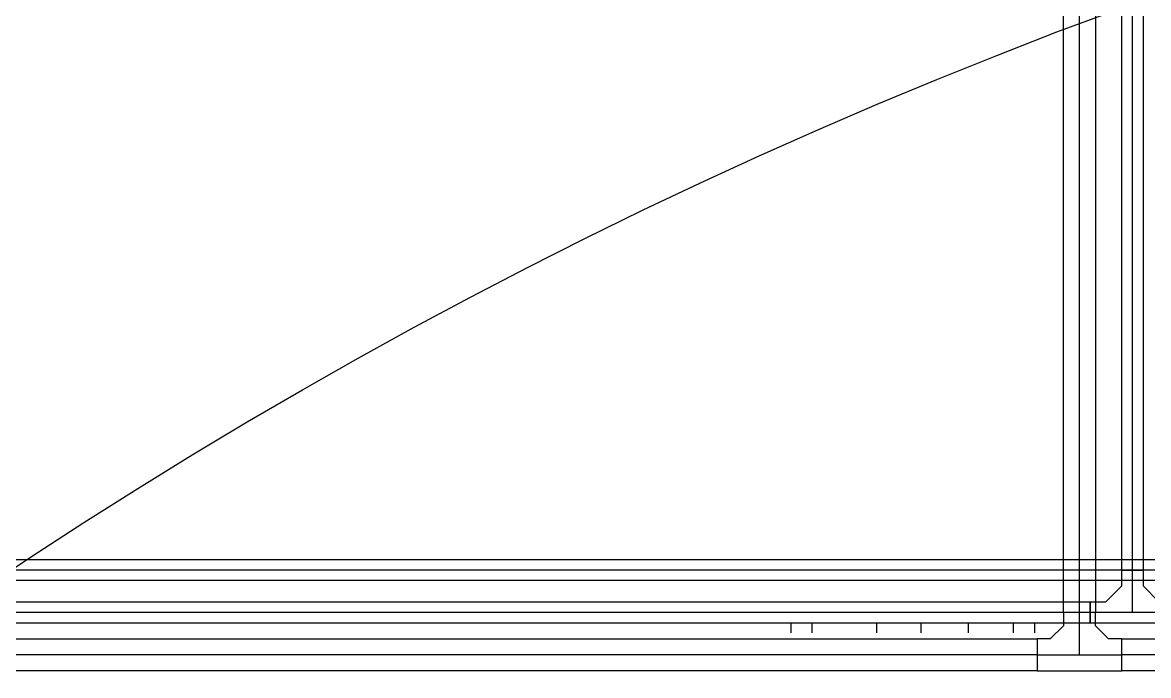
# Model space of a CAD drawing. Extents: x 0 to 3879896, y -114000 to 391286.
# Drawn here: x 2107666 to 2118295, y 268475 to 274638 of the extents above; entities that cross this region are included whole.
import ezdxf

# ---------------------------------------------------------------- set-up
doc = ezdxf.new("R2010")
doc.units = 0
doc.header["$LTSCALE"] = 1000
doc.header["$MEASUREMENT"] = 0
for name, color, linetype in [('CABLETRAY_DOTE', 5, 'CONTINUOUS'), ('CABLETRAY_WEAK', 6, 'CONTINUOUS'), ('T-I-CHANNELS', 2, 'CONTINUOUS'), ('T-METER DATA', 150, 'C_LINE'), ('T-R-INTEGRATE', 1, 'CONTINUOUS'), ('T-铁塔', 3, 'CONTINUOUS')]:
    doc.layers.add(name, color=color, linetype=linetype)
doc.styles.get("Standard").update_dxf_attribs({"font": 'GBENOR', "bigfont": 'GBCBIG'})
doc.linetypes.add('C_LINE', pattern='A,25.7,-2.08,["C",Standard,S=2.54,R=0,X=-0.54,Y=-1.27],-2.35', length=30.13)

msp = doc.modelspace()

# ---------------------------------------------------------------- linework, layer by layer
at = {"layer": 'CABLETRAY_DOTE', "linetype": 'ByBlock'}
for p, q in [((2117643.5, 269070.4, 0), (2117643.5, 291045.6, 0)), ((2118144, 269470.4, 0), (2118144, 291115.4, 0)), ((2117744, 269070.4, 0), (2099788.5, 269070.4, 0)), ((2117643.5, 268670.4, 0), (2117643.5, 269070.4, 0)), ((2117243.5, 268670.4, 0), (2099991.1, 268670.4, 0)), ((2117243.5, 268670.4, 0), (2118043.5, 268670.4, 0)), ((2129528.4, 268670.4, 0), (2118043.5, 268670.4, 0))]:
    msp.add_line(p, q, dxfattribs=at)
at = {"layer": 'CABLETRAY_DOTE'}
for p, q in [((2118362.1, 269470.4, 0), (2099585.9, 269470.4, 0)), ((2118144, 269070.4, 0), (2118144, 269470.4, 0)), ((2118544, 269070.4, 0), (2117744, 269070.4, 0))]:
    msp.add_line(p, q, dxfattribs=at)
at = {"layer": 'CABLETRAY_WEAK', "linetype": 'ByBlock'}
for p, q in [((2118044, 269470.4, 0), (2118044, 291115.4, 0)), ((2118244, 291115.4, 0), (2118244, 269470.4, 0)), ((2118244, 269470.4, 0), (2118044, 269470.4, 0)), ((2099788.5, 269170.4, 0), (2117744, 269170.4, 0)), ((2117744, 269170.4, 0), (2117744, 268970.4, 0)), ((2117744, 268970.4, 0), (2099788.5, 268970.4, 0))]:
    msp.add_line(p, q, dxfattribs=at)
at = {"layer": 'CABLETRAY_WEAK'}
for p, q in [((2118044, 269320.4, 0), (2118044, 269470.4, 0)), ((2118044, 269470.4, 0), (2118244, 269470.4, 0)), ((2118244, 269470.4, 0), (2118244, 269320.4, 0)), ((2117894, 269170.4, 0), (2118044, 269320.4, 0)), ((2118244, 269320.4, 0), (2118394, 269170.4, 0)), ((2117744, 268970.4, 0), (2117744, 269170.4, 0)), ((2117744, 269170.4, 0), (2117894, 269170.4, 0)), ((2118544, 268970.4, 0), (2117744, 268970.4, 0))]:
    msp.add_line(p, q, dxfattribs=at)
at = {"layer": 'T-I-CHANNELS'}
for p, q in [((2099585.9, 269570.4, 0), (2118362.1, 269570.4, 0)), ((2118362.1, 269370.4, 0), (2099585.9, 269370.4, 0))]:
    msp.add_line(p, q, dxfattribs=at)
at = {"layer": 'T-METER DATA', "color": 1, "linetype": 'ByBlock'}
for centre in [(2096786.1, 294399.5), (2135196, 227796.6)]:
    msp.add_circle(centre, 50000, dxfattribs=at)
at = {"layer": 'T-R-INTEGRATE'}
for p, q in [((2114921.3, 268878.7, 0), (2114921.3, 268970.4, 0)), ((2115121.3, 268878.7, 0), (2115121.3, 268970.4, 0)), ((2115730.3, 268878.7, 0), (2115730.3, 268970.4, 0)), ((2116150.4, 268878.7, 0), (2116150.4, 268970.4, 0)), ((2116596.4, 268878.7, 0), (2116596.4, 268970.4, 0)), ((2117021.4, 268878.7, 0), (2117021.4, 268970.4, 0)), ((2117221.4, 268878.7, 0), (2117221.4, 268970.4, 0))]:
    msp.add_line(p, q, dxfattribs=at)
at = {"layer": 'T-铁塔', "linetype": 'ByBlock'}
for p, q in [((2117493.5, 269070.4, 0), (2117493.5, 291045.6, 0)), ((2117793.5, 291045.6, 0), (2117793.5, 269070.4, 0)), ((2117793.5, 269070.4, 0), (2117493.5, 269070.4, 0)), ((2117493.5, 269070.4, 0), (2117493.5, 268945.4, 0)), ((2117793.5, 269070.4, 0), (2117493.5, 269070.4, 0)), ((2117793.5, 268945.4, 0), (2117793.5, 269070.4, 0)), ((2117493.5, 268945.4, 0), (2117368.5, 268820.4, 0)), ((2117918.5, 268820.4, 0), (2117793.5, 268945.4, 0)), ((2099991.1, 268820.4, 0), (2117243.5, 268820.4, 0)), ((2117368.5, 268820.4, 0), (2117243.5, 268820.4, 0)), ((2117243.5, 268820.4, 0), (2117243.5, 268520.4, 0)), ((2117243.5, 268820.4, 0), (2117243.5, 268520.4, 0)), ((2118043.5, 268820.4, 0), (2117918.5, 268820.4, 0)), ((2118043.5, 268520.4, 0), (2118043.5, 268820.4, 0)), ((2118043.5, 268820.4, 0), (2129528.4, 268820.4, 0)), ((2118043.5, 268520.4, 0), (2118043.5, 268820.4, 0)), ((2117243.5, 268520.4, 0), (2099991.1, 268520.4, 0)), ((2117243.5, 268520.4, 0), (2118043.5, 268520.4, 0)), ((2129528.4, 268520.4, 0), (2118043.5, 268520.4, 0))]:
    msp.add_line(p, q, dxfattribs=at)

doc.saveas('drawing.dxf')
